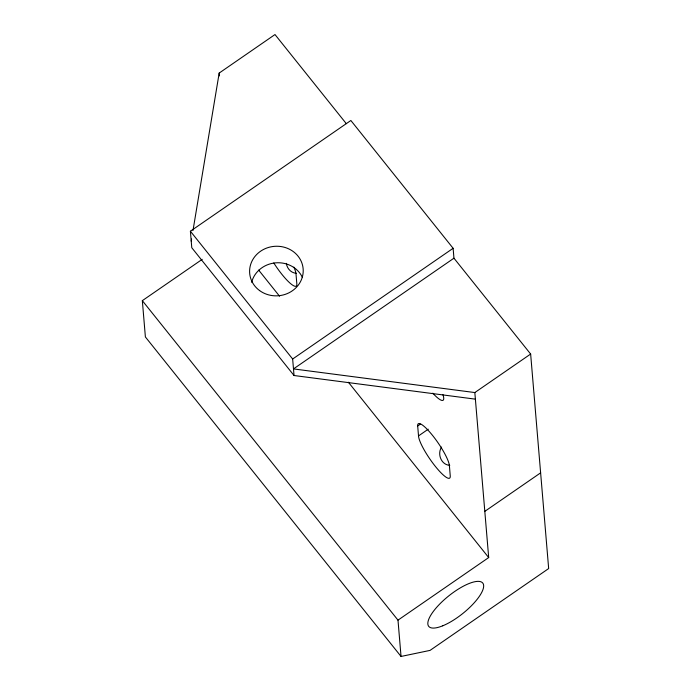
<?xml version="1.0" encoding="UTF-8"?>
<svg xmlns="http://www.w3.org/2000/svg" width="691" height="691" viewBox="0 0 691 691"><rect width="100%" height="100%" fill="white"/><g stroke="black" fill="none" stroke-linecap="round" stroke-linejoin="round"><path stroke-width="1.04" d="M191.226 241.116L191.58 238.991M192.996 230.483L219.185 73.065L274.992 34.55L346.312 123.672M441.609 447.068C436.962 453.762 441.178 464.983 449.772 465.311M475.391 399.156L294.038 375.515L191.778 247.724L190.396 231.217L350.864 120.493L453.123 248.294L453.952 258.192L530.645 354.042L548.663 568.555L430.052 650.395L401.039 656.45L145.386 336.958L142.337 300.654L202.221 259.341M294.038 375.515L292.656 359.018L453.123 248.294M453.952 258.192L293.485 368.916L474.829 392.557L530.645 354.042M417.692 426.002A26.828 5.407 55.4 0 1 432.678 435.58A26.828 5.407 55.4 0 1 449.392 465.622L450.247 475.857A26.828 5.407 55.4 0 1 435.261 466.278A26.828 5.407 55.4 0 1 418.547 436.237L417.692 426.002L420.344 424.17M418.521 435.909L428.265 429.18M484.806 511.366L540.621 472.851M401.039 656.45L397.99 620.147L488.692 557.568L474.829 392.557M296.353 273.282C291.127 273.075 286.912 268.428 286.359 263.349M258.667 270.103L279.579 296.24M348.385 382.227L488.692 557.568M190.396 231.217L292.656 359.018M142.337 300.654L397.99 620.147M219.185 73.065L219.418 75.889M442.948 394.647A26.828 5.407 55.4 0 1 432.791 393.17M293.882 267.115A26.828 5.407 55.4 0 1 295.998 273.93L296.828 283.828A26.828 5.407 55.4 0 1 273.8 262.977M251.671 282.274A26.828 24.79 -4.8 0 1 275.381 262.882A26.828 24.79 -4.8 0 1 302.408 277.411M442.75 625.796A34.619 11.255 -38.7 0 0 483.648 585.484A34.619 11.255 -38.7 0 0 440.832 602.932A34.619 11.255 -38.7 0 0 442.75 625.796M259.617 290.591A26.828 24.79 -4.8 0 0 302.908 274.5A26.828 24.79 -4.8 0 0 266.691 248.052A26.828 24.79 -4.8 0 0 259.617 290.591"/></g></svg>
